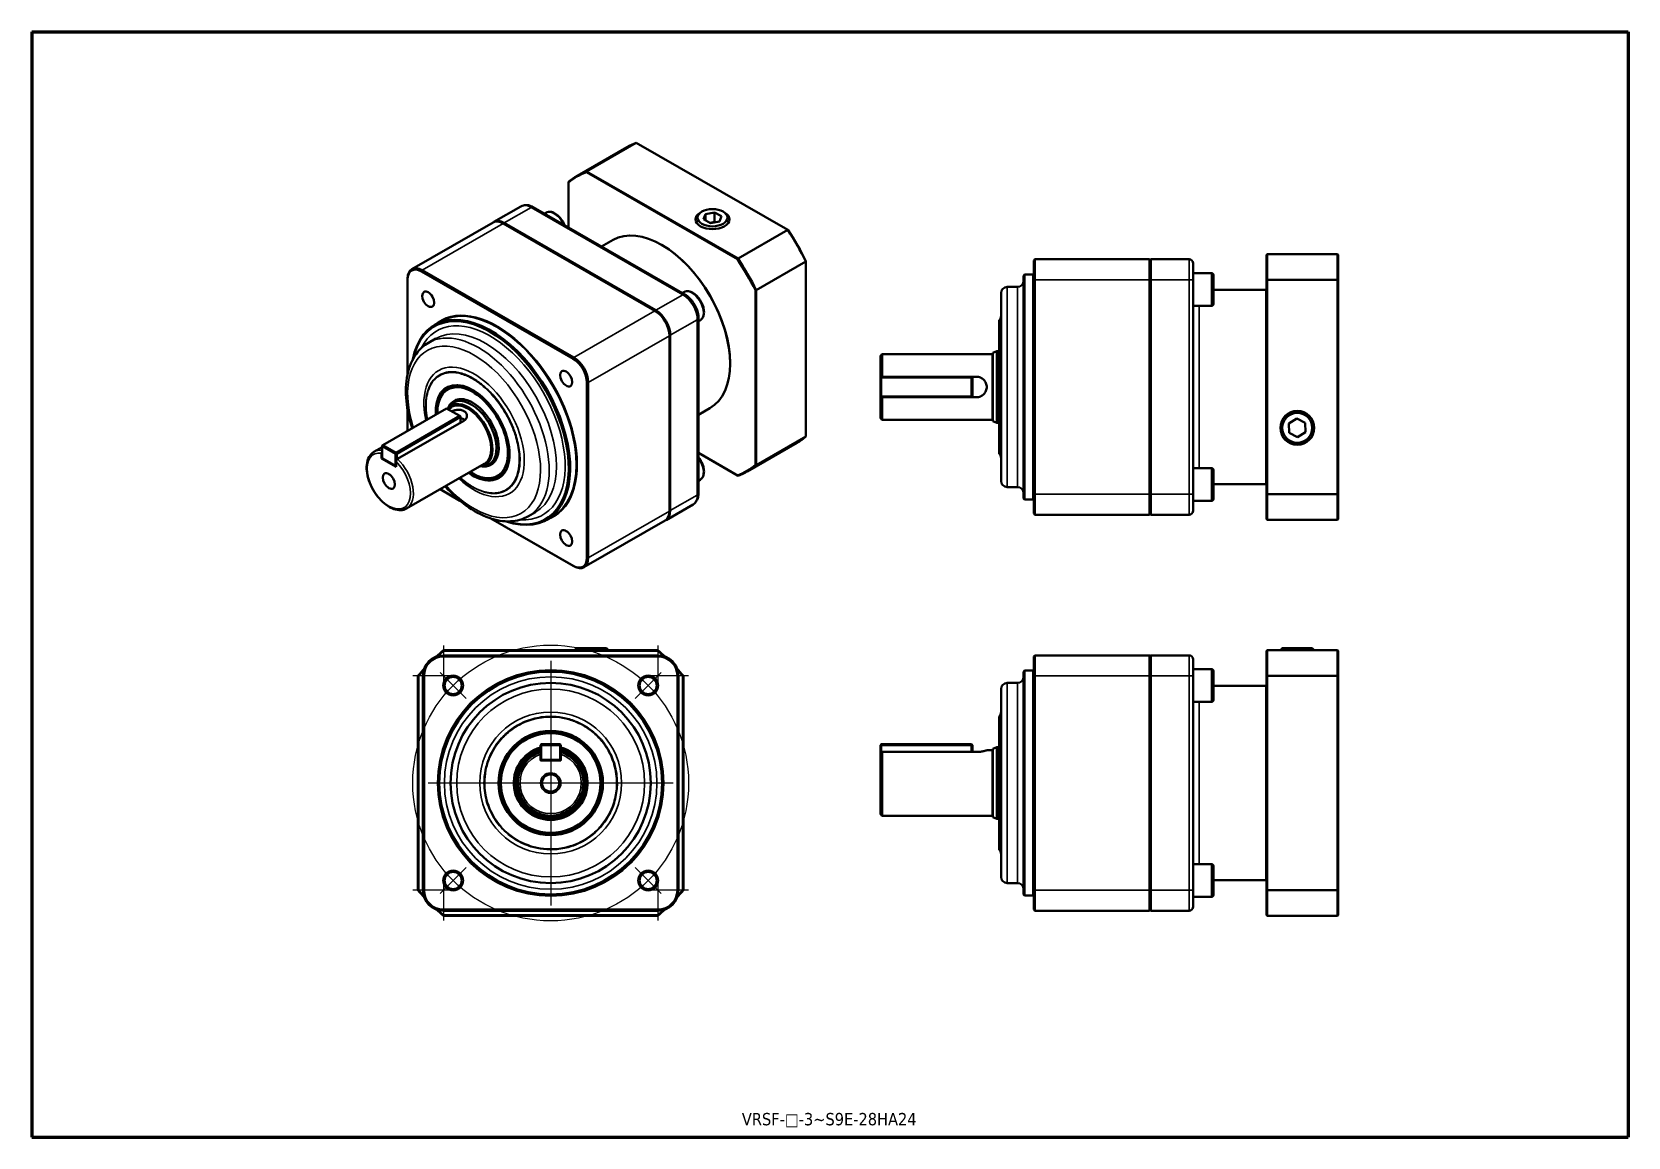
# Model space of a CAD drawing. Header units: millimetres. Extents: x 20 to 801, y 20 to 561.
import ezdxf

# ---------------------------------------------------------------- set-up
doc = ezdxf.new("R2010")
doc.units = ezdxf.units.MM
doc.header["$LTSCALE"] = 1.953125
for name, color, linetype, lineweight in [('Border (ISO)', 7, 'Continuous', 70), ('Center Mark (ISO)', 7, 'Continuous', 25), ('Centerline (ISO)', 7, 'Continuous', 25), ('Title (ISO)', 7, 'Continuous', 50), ('Visible (ISO)', 7, 'Continuous', 50), ('Visible Narrow (ISO)', 7, 'Continuous', 35)]:
    doc.layers.add(name, color=color, linetype=linetype, lineweight=lineweight)
doc.styles.add('文字スタイル12', font='tahoma.ttf')

# ---------------------------------------------------------------- blocks, each defined once
blk = doc.blocks.new('図面枠 VR用')
at = {"layer": 'Border (ISO)'}
for p, q in [((10, 287), (10, 10)), ((10, 287), (410, 287)), ((410, 287), (410, 10)), ((10, 10), (410, 10))]:
    blk.add_line(p, q, dxfattribs=at)
blk = doc.blocks.new('表題欄 VR用')
at = {"layer": 'Title (ISO)'}
for p, q in [((240, 109), (240, 100)), ((240, 100), (-160, 100)), ((181.68, 100), (240, 100))]:
    blk.add_line(p, q, dxfattribs=at)
at = {"layer": 'Title (ISO)', "style": '文字スタイル12'}
blk.add_attdef('部品番号_001', (17.91, 102.95), '', height=3.1, dxfattribs=at)

msp = doc.modelspace()

# ---------------------------------------------------------------- linework, layer by layer
at = {"layer": 'Center Mark (ISO)'}
for p, q in [((220.94, 260.24), (220.94, 240.48)), ((325.94, 260.24), (325.94, 240.48)), ((273.44, 252.74), (273.44, 132.98)), ((225.82, 245.36), (206.05, 245.36)), ((232.12, 234.18), (219.29, 247)), ((327.58, 247), (314.75, 234.18)), ((340.82, 245.36), (321.05, 245.36)), ((333.32, 192.86), (213.55, 192.86)), ((232.12, 151.54), (219.29, 138.72)), ((314.75, 151.54), (327.58, 138.72)), ((220.94, 145.24), (220.94, 125.48)), ((325.94, 145.24), (325.94, 125.48)), ((225.82, 140.36), (206.05, 140.36)), ((340.82, 140.36), (321.05, 140.36))]:
    msp.add_line(p, q, dxfattribs=at)
at = {"layer": 'Centerline (ISO)'}
msp.add_circle((273.44, 192.86), 67.5, dxfattribs=at)
at = {"layer": 'Visible (ISO)'}
for p, q in [((310.75, 504.15), (286.43, 490.15)), ((315.36, 506.28), (291.04, 492.27)), ((315.36, 506.28), (389.48, 463.59)), ((365.16, 449.58), (291.04, 492.27)), ((282.14, 464.83), (282.14, 486.77)), ((290.9, 491.86), (364.87, 449.26)), ((258.9, 475.16), (245.68, 467.54)), ((339.14, 432.01), (264.89, 474.76)), ((271.05, 472.06), (270.32, 471.64)), ((347.28, 472.47), (346.57, 472.03)), ((348.22, 468.81), (349.26, 471.4)), ((351.59, 467), (348.22, 468.81)), ((349.26, 471.4), (353.68, 472.18)), ((349.26, 468.25), (349.26, 471.4)), ((353.68, 472.18), (357.05, 470.36)), ((353.68, 467.68), (353.68, 472.18)), ((357.05, 470.36), (356.01, 467.77)), ((357.99, 472.47), (358.7, 472.03)), ((245.25, 467.3), (205.52, 444.41)), ((250.25, 466.81), (324.49, 424.05)), ((324.92, 424.3), (250.67, 467.05)), ((344.34, 468.66), (344.34, 468.66)), ((356.01, 467.77), (351.59, 467)), ((360.93, 468.66), (360.93, 468.66)), ((389.48, 463.59), (365.16, 449.58)), ((303.97, 458.71), (298.37, 455.48)), ((328.01, 456.18), (327.8, 456.3)), ((398.38, 448.18), (374.06, 434.17)), ((398.38, 448.18), (398.38, 362.48)), ((509.88, 448.72), (510.38, 449.22)), ((509.88, 439.22), (509.88, 448.72)), ((510.38, 449.22), (510.38, 439.22)), ((566.58, 449.22), (510.38, 449.22)), ((566.58, 439.22), (566.58, 449.22)), ((566.88, 448.92), (566.58, 449.22)), ((566.88, 448.92), (567.18, 449.22)), ((566.88, 448.92), (566.88, 439.22)), ((566.88, 439.22), (566.88, 448.92)), ((585.88, 449.22), (567.18, 449.22)), ((567.18, 449.22), (567.18, 439.22)), ((587.88, 447.22), (587.88, 439.22)), ((623.88, 439.03), (623.88, 451.42)), ((624.18, 451.72), (624.18, 439.13)), ((658.58, 451.72), (624.18, 451.72)), ((658.58, 439.13), (658.58, 451.72)), ((658.88, 451.42), (658.88, 439.03)), ((203.43, 439.41), (203.43, 439.82)), ((203.43, 393.19), (203.43, 439.41)), ((210.15, 443.31), (284.4, 400.55)), ((284.75, 401.17), (210.51, 443.92)), ((504.88, 441.22), (505.38, 441.72)), ((504.88, 332.22), (504.88, 441.22)), ((505.38, 441.72), (505.38, 331.72)), ((509.48, 441.72), (505.38, 441.72)), ((509.88, 439.22), (509.88, 334.22)), ((510.38, 334.22), (510.38, 439.22)), ((566.58, 439.22), (566.58, 334.22)), ((566.88, 334.22), (566.88, 439.22)), ((566.88, 439.22), (566.88, 334.22)), ((567.18, 334.22), (567.18, 439.22)), ((596.88, 442.45), (587.88, 442.45)), ((587.88, 334.22), (587.88, 439.22)), ((597.88, 441.45), (597.88, 427.45)), ((623.88, 439.03), (623.88, 334.41)), ((624.18, 334.3), (624.18, 439.13)), ((658.58, 439.13), (624.18, 439.13)), ((658.58, 439.13), (658.58, 334.3)), ((658.88, 334.41), (658.88, 439.03)), ((338.55, 433.19), (337.82, 432.77)), ((373.64, 434.08), (373.64, 348.55)), ((374.06, 348.47), (374.06, 434.17)), ((493.88, 340.72), (493.88, 432.72)), ((501.88, 435.72), (496.88, 435.72)), ((623.58, 434.22), (597.88, 434.22)), ((623.58, 339.22), (623.58, 434.22)), ((623.88, 433.92), (623.58, 434.22)), ((324.73, 423.91), (324.52, 424.04)), ((596.88, 426.45), (587.88, 426.45)), ((219.55, 418.74), (216.65, 417.07)), ((345.8, 334.63), (345.8, 420.48)), ((346.54, 419.32), (345.8, 418.9)), ((217.17, 410.45), (213.63, 408.41)), ((331.56, 412.05), (331.56, 411.8)), ((331.56, 411.8), (331.56, 325.96)), ((331.99, 326.21), (331.99, 412.05)), ((361.26, 398.44), (361.26, 398.2)), ((434.88, 391.72), (434.88, 401.72)), ((489.48, 402.72), (435.88, 402.72)), ((489.88, 403.49), (491.88, 404.22)), ((489.88, 369.95), (489.88, 403.49)), ((491.88, 404.22), (491.88, 369.22)), ((492.88, 404.22), (491.88, 404.22)), ((434.88, 391.32), (434.88, 391.72)), ((434.88, 391.32), (435.28, 391.72)), ((435.28, 391.32), (434.88, 391.32)), ((434.88, 391.32), (434.88, 382.12)), ((435.28, 391.72), (435.28, 391.32)), ((479.48, 391.72), (435.28, 391.72)), ((435.28, 391.32), (479.48, 391.32)), ((435.28, 382.12), (435.28, 391.32)), ((479.48, 391.72), (481.88, 391.72)), ((479.48, 391.32), (479.48, 391.72)), ((479.48, 391.72), (479.88, 391.32)), ((479.88, 391.32), (479.48, 391.32)), ((479.48, 391.32), (479.48, 382.12)), ((479.88, 382.12), (479.88, 391.32)), ((291.12, 388.92), (291.12, 303.08)), ((291.82, 303.08), (291.82, 388.92)), ((191.27, 358.27), (222.53, 376.27)), ((203.43, 365.28), (203.43, 375.22)), ((219.13, 380.75), (219.45, 381.55)), ((222.53, 376.27), (229.03, 372.53)), ((222.97, 376.02), (223.85, 377.27)), ((224.87, 376.8), (223.24, 375.86)), ((227.23, 379.89), (225.81, 379.08)), ((351.38, 376.38), (345.8, 373.17)), ((434.88, 381.72), (434.88, 382.12)), ((435.28, 381.72), (434.88, 382.12)), ((434.88, 382.12), (435.28, 382.12)), ((434.88, 371.72), (434.88, 381.72)), ((435.28, 382.12), (435.28, 381.72)), ((479.48, 382.12), (435.28, 382.12)), ((435.28, 381.72), (479.48, 381.72)), ((479.88, 382.12), (479.48, 381.72)), ((479.48, 382.12), (479.88, 382.12)), ((479.48, 381.72), (479.48, 382.12)), ((481.88, 381.72), (479.48, 381.72)), ((229.03, 372.53), (197.78, 354.53)), ((198.06, 354.04), (229.31, 372.04)), ((231.01, 370.23), (198.48, 351.5)), ((229.03, 372.53), (229.31, 372.36)), ((229.31, 372.04), (229.03, 372.53)), ((229.31, 372.36), (229.31, 372.04)), ((229.31, 372.04), (229.31, 369.26)), ((489.48, 370.72), (435.88, 370.72)), ((489.88, 369.95), (491.88, 369.22)), ((492.88, 369.22), (491.88, 369.22)), ((634.8, 368.89), (638.72, 371.33)), ((634.96, 364.27), (634.8, 368.89)), ((638.72, 371.33), (642.79, 369.16)), ((642.79, 369.16), (642.95, 364.55)), ((394.09, 359.43), (369.77, 345.43)), ((398.38, 362.48), (374.06, 348.47)), ((639.03, 362.1), (634.96, 364.27)), ((642.95, 364.55), (639.03, 362.1)), ((190.99, 357.29), (186.96, 354.98)), ((190.71, 351.73), (190.71, 354.3)), ((190.99, 351.9), (190.71, 351.73)), ((197.78, 347.66), (190.71, 351.73)), ((191.27, 358.27), (190.99, 357.78)), ((190.99, 358.11), (191.27, 358.27)), ((190.99, 357.78), (190.99, 358.11)), ((190.99, 357.78), (197.5, 354.04)), ((190.99, 351.9), (190.99, 357.78)), ((190.99, 351.9), (191.27, 351.73)), ((197.5, 348.15), (190.99, 351.9)), ((197.78, 354.53), (191.27, 358.27)), ((191.27, 351.73), (197.78, 347.99)), ((197.5, 354.04), (197.78, 354.53)), ((198.06, 354.04), (197.5, 354.04)), ((197.5, 354.04), (197.5, 348.15)), ((197.78, 354.53), (198.06, 354.04)), ((198.06, 351.08), (198.06, 354.04)), ((364.87, 343.47), (345.8, 354.46)), ((345.8, 354.45), (365.16, 343.3)), ((197.78, 347.99), (197.5, 348.15)), ((197.5, 348.15), (197.78, 348.15)), ((197.78, 350.23), (197.78, 347.66)), ((240.83, 349.07), (202.93, 327.25)), ((239.05, 347.81), (240.72, 347.96)), ((244.69, 349.56), (243.28, 348.75)), ((596.88, 346.99), (587.88, 346.99)), ((597.88, 345.99), (597.88, 331.99)), ((219.29, 336.67), (229.03, 331.06)), ((229.02, 331.07), (219.3, 336.67)), ((241.37, 342.13), (242.22, 342.01)), ((346.54, 341.28), (345.8, 340.85)), ((501.88, 337.72), (496.88, 337.72)), ((623.58, 339.22), (597.88, 339.22)), ((623.88, 339.52), (623.58, 339.22)), ((343.13, 329.23), (329.91, 321.61)), ((504.88, 332.22), (505.38, 331.72)), ((509.48, 331.72), (505.38, 331.72)), ((509.88, 324.72), (509.88, 334.22)), ((510.38, 334.22), (510.38, 324.22)), ((566.58, 324.22), (566.58, 334.22)), ((566.88, 334.22), (566.88, 324.52)), ((566.88, 324.52), (566.88, 334.22)), ((567.18, 334.22), (567.18, 324.22)), ((587.88, 334.22), (587.88, 326.22)), ((596.88, 330.99), (587.88, 330.99)), ((623.88, 322.02), (623.88, 334.41)), ((624.18, 334.3), (624.18, 321.72)), ((658.58, 334.3), (624.18, 334.3)), ((658.58, 321.72), (658.58, 334.3)), ((658.88, 334.41), (658.88, 322.02)), ((284.4, 299.18), (244.2, 322.33)), ((244.2, 322.33), (284.75, 298.97)), ((266.07, 325.52), (262.54, 323.49)), ((274.44, 323.42), (271.54, 321.75)), ((329.48, 321.37), (289.74, 298.48)), ((509.88, 324.72), (510.38, 324.22)), ((566.58, 324.22), (510.38, 324.22)), ((566.88, 324.52), (566.58, 324.22)), ((566.88, 324.52), (567.18, 324.22)), ((585.88, 324.22), (567.18, 324.22)), ((658.58, 321.72), (624.18, 321.72)), ((325.85, 257.86), (221.02, 257.86)), ((286.11, 258.86), (285.14, 257.86)), ((301.74, 257.86), (285.14, 257.86)), ((285.14, 257.86), (285.14, 257.86)), ((286.11, 258.86), (300.77, 258.86)), ((300.77, 258.86), (301.74, 257.86)), ((301.74, 257.86), (301.74, 257.86)), ((624.18, 257.86), (624.18, 245.27)), ((658.58, 257.86), (624.18, 257.86)), ((631.55, 258.86), (630.58, 257.86)), ((647.18, 257.86), (630.58, 257.86)), ((630.58, 257.86), (630.58, 257.86)), ((631.55, 258.86), (646.21, 258.86)), ((646.21, 258.86), (647.18, 257.86)), ((647.18, 257.86), (647.18, 257.86)), ((658.58, 245.27), (658.58, 257.86)), ((325.94, 255.36), (220.94, 255.36)), ((220.94, 254.86), (325.94, 254.86)), ((221.13, 257.56), (325.75, 257.56)), ((509.88, 254.86), (510.38, 255.36)), ((509.88, 245.36), (509.88, 254.86)), ((510.38, 255.36), (510.38, 245.36)), ((566.58, 255.36), (510.38, 255.36)), ((566.58, 255.36), (566.88, 255.06)), ((566.58, 245.36), (566.58, 255.36)), ((566.88, 255.06), (567.18, 255.36)), ((566.88, 255.06), (566.88, 245.36)), ((566.88, 245.36), (566.88, 255.06)), ((585.88, 255.36), (567.18, 255.36)), ((567.18, 255.36), (567.18, 245.36)), ((587.88, 253.36), (587.88, 245.36)), ((623.88, 245.17), (623.88, 257.56)), ((658.88, 257.56), (658.88, 245.17)), ((208.44, 245.27), (208.44, 140.45)), ((208.74, 140.55), (208.74, 245.17)), ((210.94, 245.36), (210.94, 140.36)), ((211.44, 140.36), (211.44, 245.36)), ((335.44, 245.36), (335.44, 140.36)), ((335.94, 140.36), (335.94, 245.36)), ((338.14, 245.17), (338.14, 140.55)), ((338.44, 140.45), (338.44, 245.27)), ((504.88, 247.36), (505.38, 247.86)), ((504.88, 138.36), (504.88, 247.36)), ((505.38, 247.86), (505.38, 137.86)), ((509.48, 247.86), (505.38, 247.86)), ((509.88, 245.36), (509.88, 140.36)), ((510.38, 140.36), (510.38, 245.36)), ((566.58, 245.36), (566.58, 140.36)), ((566.88, 140.36), (566.88, 245.36)), ((566.88, 245.36), (566.88, 140.36)), ((567.18, 140.36), (567.18, 245.36)), ((596.88, 248.59), (587.88, 248.59)), ((587.88, 140.36), (587.88, 245.36)), ((597.88, 247.59), (597.88, 233.59)), ((623.88, 245.17), (623.88, 140.55)), ((624.18, 140.45), (624.18, 245.27)), ((658.58, 245.27), (624.18, 245.27)), ((658.58, 245.27), (658.58, 140.45)), ((658.88, 140.55), (658.88, 245.17)), ((493.88, 146.86), (493.88, 238.86)), ((501.88, 241.86), (496.88, 241.86)), ((623.58, 240.36), (597.88, 240.36)), ((623.58, 145.36), (623.58, 240.36)), ((623.88, 240.06), (623.58, 240.36)), ((596.88, 232.59), (587.88, 232.59)), ((268.44, 211.46), (268.84, 211.86)), ((268.84, 211.46), (268.44, 211.46)), ((268.44, 211.46), (268.44, 207.85)), ((268.84, 211.86), (268.84, 211.46)), ((278.04, 211.86), (268.84, 211.86)), ((268.84, 211.46), (278.04, 211.46)), ((268.84, 204.26), (268.84, 211.46)), ((278.04, 211.86), (278.44, 211.46)), ((278.04, 211.46), (278.04, 211.86)), ((278.44, 211.46), (278.04, 211.46)), ((278.04, 211.46), (278.04, 204.26)), ((278.44, 207.85), (278.44, 211.46)), ((434.88, 211.46), (435.28, 211.86)), ((435.28, 211.46), (434.88, 211.46)), ((434.88, 211.46), (434.88, 207)), ((435.28, 211.86), (435.28, 211.46)), ((479.48, 211.86), (435.28, 211.86)), ((435.28, 211.46), (479.48, 211.46)), ((435.28, 207.85), (435.28, 211.46)), ((479.48, 211.86), (479.88, 211.46)), ((479.48, 211.46), (479.48, 211.86)), ((479.88, 211.46), (479.48, 211.46)), ((479.48, 211.46), (479.48, 208.06)), ((479.88, 208.06), (479.88, 211.46)), ((268.44, 203.86), (268.44, 207)), ((268.44, 204.26), (268.84, 204.26)), ((268.84, 203.86), (268.44, 204.26)), ((278.44, 203.86), (268.44, 203.86)), ((268.84, 204.26), (268.84, 203.86)), ((278.04, 204.26), (268.84, 204.26)), ((278.04, 203.86), (278.04, 204.26)), ((278.44, 204.26), (278.04, 203.86)), ((278.04, 204.26), (278.44, 204.26)), ((278.44, 207), (278.44, 203.86)), ((434.88, 177.86), (434.88, 207)), ((481.88, 208.06), (435.88, 208.06)), ((489.48, 208.86), (486.88, 208.86)), ((489.88, 209.63), (491.88, 210.36)), ((489.88, 176.09), (489.88, 209.63)), ((491.88, 210.36), (491.88, 175.36)), ((492.88, 210.36), (491.88, 210.36)), ((489.48, 176.86), (435.88, 176.86)), ((489.88, 176.09), (491.88, 175.36)), ((492.88, 175.36), (491.88, 175.36)), ((596.88, 153.13), (587.88, 153.13)), ((597.88, 152.13), (597.88, 138.13)), ((501.88, 143.86), (496.88, 143.86)), ((623.58, 145.36), (597.88, 145.36)), ((623.88, 145.66), (623.58, 145.36)), ((504.88, 138.36), (505.38, 137.86)), ((509.48, 137.86), (505.38, 137.86)), ((509.88, 130.86), (509.88, 140.36)), ((510.38, 140.36), (510.38, 130.36)), ((566.58, 130.36), (566.58, 140.36)), ((566.88, 140.36), (566.88, 130.66)), ((566.88, 130.66), (566.88, 140.36)), ((567.18, 140.36), (567.18, 130.36)), ((587.88, 140.36), (587.88, 132.36)), ((596.88, 137.13), (587.88, 137.13)), ((623.88, 128.16), (623.88, 140.55)), ((624.18, 140.45), (624.18, 127.86)), ((658.58, 140.45), (624.18, 140.45)), ((658.58, 127.86), (658.58, 140.45)), ((658.88, 140.55), (658.88, 128.16)), ((325.94, 130.86), (220.94, 130.86)), ((220.94, 130.36), (325.94, 130.36)), ((221.02, 127.86), (325.85, 127.86)), ((325.75, 128.16), (221.13, 128.16)), ((509.88, 130.86), (510.38, 130.36)), ((566.58, 130.36), (510.38, 130.36)), ((566.88, 130.66), (566.58, 130.36)), ((566.88, 130.66), (567.18, 130.36)), ((585.88, 130.36), (567.18, 130.36)), ((658.58, 127.86), (624.18, 127.86))]:
    msp.add_line(p, q, dxfattribs=at)
for centre, radius in [((638.88, 366.72), 8.3), ((638.88, 366.72), 7.33), ((273.44, 192.86), 55), ((273.44, 192.86), 54.5), ((225.71, 240.59), 4.19), ((321.17, 240.59), 4.19), ((273.44, 192.86), 49), ((273.44, 192.86), 25.58), ((273.44, 192.86), 25), ((273.44, 192.86), 25), ((273.44, 192.86), 24.42), ((273.44, 192.86), 4.19), ((225.71, 145.13), 4.19), ((321.17, 145.13), 4.19)]:
    msp.add_circle(centre, radius, dxfattribs=at)
for centre, radius, start, end in [((585.88, 447.22), 2, 0, 90), ((501.88, 438.72), 3, 270, 0), ((509.48, 442.12), 0.4, 270, 0), ((596.88, 441.45), 1, 0, 90), ((496.88, 432.72), 3, 90, 180), ((596.88, 427.45), 1, 270, 0), ((493.38, 419.01), 0.5, 135.58469, 180), ((490.88, 421.46), 3, 315.58469, 0), ((435.88, 401.72), 1, 90, 180), ((489.48, 403.12), 0.4, 270, 0), ((435.88, 371.72), 1, 180, 270), ((489.48, 370.32), 0.4, 0, 90), ((493.38, 354.43), 0.5, 180, 224.41531), ((490.88, 351.98), 3, 0, 44.41531), ((596.88, 345.99), 1, 0, 90), ((496.88, 340.72), 3, 180, 270), ((501.88, 334.72), 3, 0, 90), ((509.48, 331.32), 0.4, 0, 90), ((596.88, 331.99), 1, 270, 0), ((585.88, 326.22), 2, 270, 0), ((273.44, 192.86), 83.5, 128.88175, 132.2415), ((273.44, 192.86), 83.5, 47.7585, 51.11825), ((220.94, 245.36), 10, 90, 180), ((220.94, 245.36), 9.5, 90, 180), ((273.44, 192.86), 83.2, 128.95461, 131.75332), ((273.44, 192.86), 83.2, 48.24668, 51.04539), ((325.94, 245.36), 10, 0, 90), ((325.94, 245.36), 9.5, 0, 90), ((585.88, 253.36), 2, 0, 90), ((273.44, 192.86), 83.5, 137.7585, 141.11825), ((273.44, 192.86), 83.2, 138.24668, 141.04539), ((273.44, 192.86), 83.5, 38.88175, 42.2415), ((273.44, 192.86), 83.2, 38.95461, 41.75332), ((501.88, 244.86), 3, 270, 0), ((509.48, 248.26), 0.4, 270, 0), ((596.88, 247.59), 1, 0, 90), ((496.88, 238.86), 3, 90, 180), ((490.88, 227.6), 3, 315.58469, 0), ((596.88, 233.59), 1, 270, 0), ((493.38, 225.15), 0.5, 135.58469, 180), ((273.44, 192.86), 18.08, 106.05674, 73.94326), ((273.44, 192.86), 17.5, 106.60155, 73.39845), ((273.44, 192.86), 16.77, 107.34441, 72.65559), ((273.44, 192.86), 16, 108.20996, 71.79004), ((489.48, 209.26), 0.4, 270, 0), ((435.88, 177.86), 1, 180, 270), ((489.48, 176.46), 0.4, 0, 90), ((493.38, 160.57), 0.5, 180, 224.41531), ((490.88, 158.12), 3, 0, 44.41531), ((596.88, 152.13), 1, 0, 90), ((496.88, 146.86), 3, 180, 270), ((501.88, 140.86), 3, 0, 90), ((273.44, 192.86), 83.5, 218.88175, 222.2415), ((273.44, 192.86), 83.2, 218.95461, 221.75332), ((220.94, 140.36), 10, 180, 270), ((220.94, 140.36), 9.5, 180, 270), ((325.94, 140.36), 9.5, 270, 0), ((325.94, 140.36), 10, 270, 0), ((273.44, 192.86), 83.5, 317.7585, 321.11825), ((273.44, 192.86), 83.2, 318.24668, 321.04539), ((509.48, 137.46), 0.4, 0, 90), ((596.88, 138.13), 1, 270, 0), ((273.44, 192.86), 83.5, 227.7585, 231.11825), ((273.44, 192.86), 83.2, 228.24668, 231.04539), ((273.44, 192.86), 83.2, 308.95461, 311.75332), ((273.44, 192.86), 83.5, 308.88175, 312.2415), ((585.88, 132.36), 2, 270, 0)]:
    msp.add_arc(centre, radius, start, end, dxfattribs=at)
for centre, major_axis, ratio, start_param, end_param in [((352.42, 431.79), (-41.67, 72.36), 0.578093, 6.178335, 6.283185), ((328.1, 417.79), (-41.67, 72.36), 0.578093, 6.178335, 6.391903), ((327.89, 417.66), (-41.52, 72.1), 0.578093, 6.179607, 6.390631), ((352.63, 468.77), (-8.3, 0), 0.575862, 5.531721, 10.176242), ((250.25, 458.63), (-4.99, 8.67), 0.578093, 5.499721, 6.283185), ((250.67, 458.88), (-4.99, 8.67), 0.578093, 5.499721, 6.325543), ((327.67, 417.54), (-23.7, 41.16), 0.578093, 3.141593, 6.283185), ((352.42, 431.79), (41.67, -72.36), 0.578093, 1.465946, 1.679514), ((352.63, 431.92), (-41.52, 72.1), 0.578093, 4.608811, 4.819835), ((327.89, 417.66), (-23.55, 40.9), 0.578093, 3.928925, 5.495853), ((210.51, 435.75), (-4.99, 8.67), 0.578093, 5.499721, 7.070517), ((210.15, 435.54), (-4.74, 8.23), 0.578093, 5.499721, 7.070517), ((327.89, 417.66), (41.52, -72.1), 0.578093, 1.467218, 1.678242), ((328.1, 417.79), (-41.67, 72.36), 0.578093, 4.607539, 4.821106), ((244.09, 369.41), (27.45, -47.66), 0.578093, 5.694972, 10.012991), ((243.74, 369.21), (-27.2, 47.23), 0.578093, 2.572934, 6.851844), ((324.49, 415.88), (4.99, -8.67), 0.578093, 0.787332, 2.358128), ((324.7, 416), (-4.84, 8.41), 0.578093, 3.928925, 5.495853), ((324.7, 416), (4.84, -8.41), 0.578093, 0.787332, 2.354261), ((324.92, 416.12), (-4.99, 8.67), 0.578093, 3.928925, 5.499721), ((284.4, 392.79), (4.74, -8.23), 0.578093, 0.787332, 2.358128), ((284.75, 392.99), (-4.99, 8.67), 0.578093, 3.928925, 5.499721), ((235.25, 364.32), (12.76, -22.16), 0.578093, 5.38823, 10.283758), ((235.25, 364.32), (-12.19, 21.16), 0.578093, 2.28515, 7.100621), ((235.96, 364.73), (-12.48, 21.66), 0.578093, 5.887403, 6.704584), ((235.96, 364.73), (-12.48, 21.66), 0.578093, 5.887403, 6.704584), ((233.13, 363.1), (-8.37, 14.53), 0.578093, 2.836994, 6.529333), ((235.25, 364.32), (9.02, -15.67), 0.578093, 5.868577, 9.839386), ((234.55, 363.91), (8.73, -15.17), 0.578093, 6.022376, 9.685588), ((235.96, 364.73), (-8.73, 15.17), 0.578093, 5.898296, 6.283185), ((227.48, 368.84), (-5, 0), 0.575862, 3.783196, 4.335859), ((352.42, 431.79), (41.67, -72.36), 0.578093, 0, 0.108717), ((235.96, 364.73), (8.73, -15.17), 0.578093, 0, 0.384889), ((235.96, 364.73), (12.48, -21.66), 0.578093, 5.861787, 6.678968), ((235.96, 364.73), (12.48, -21.66), 0.578093, 5.861787, 6.678968), ((327.89, 417.66), (41.52, -72.1), 0.578093, 6.179607, 6.390631), ((328.1, 417.79), (41.67, -72.36), 0.578093, 6.178335, 6.391903), ((324.49, 330.03), (4.99, -8.67), 0.578093, 0, 0.787332), ((324.92, 330.28), (4.99, -8.67), 0.578093, 6.240828, 7.070517), ((284.4, 306.95), (4.74, -8.23), 0.578093, 5.499721, 7.070517), ((284.75, 307.15), (4.99, -8.67), 0.578093, 5.499721, 7.070517)]:
    msp.add_ellipse(centre, major_axis=major_axis, ratio=ratio, start_param=start_param, end_param=end_param, dxfattribs=at)
for centre, major_axis, ratio in [((352.63, 469.59), (7.33, 0), 0.575862), ((213.53, 429.7), (-2.09, 3.63), 0.578093), ((281.03, 390.83), (-2.09, 3.63), 0.578093), ((194.24, 340.7), (-2.09, 3.63), 0.578093), ((281.03, 312.79), (-2.09, 3.63), 0.578093)]:
    msp.add_ellipse(centre, major_axis=major_axis, ratio=ratio, dxfattribs=at)
for points in [[(290.9, 491.86), (290.94, 492), (290.99, 492.13), (291.04, 492.27)], [(282.14, 486.77), (282.14, 486.88), (282.14, 487), (282.14, 487.11)], [(389.62, 463.51), (389.58, 463.54), (389.53, 463.57), (389.48, 463.59)], [(364.87, 449.26), (364.97, 449.37), (365.06, 449.48), (365.16, 449.58)], [(398.38, 448.34), (398.38, 448.28), (398.38, 448.23), (398.38, 448.18)], [(623.88, 451.42), (623.98, 451.52), (624.08, 451.62), (624.18, 451.72)], [(658.58, 451.72), (658.68, 451.62), (658.78, 451.52), (658.88, 451.42)], [(623.88, 439.03), (623.98, 439.06), (624.08, 439.1), (624.18, 439.13)], [(658.88, 439.03), (658.78, 439.06), (658.68, 439.1), (658.58, 439.13)], [(373.64, 434.08), (373.78, 434.11), (373.92, 434.14), (374.06, 434.17)], [(373.64, 348.55), (373.78, 348.53), (373.92, 348.5), (374.06, 348.47)], [(364.87, 343.47), (364.97, 343.41), (365.06, 343.36), (365.16, 343.3)], [(623.88, 334.41), (623.98, 334.38), (624.08, 334.34), (624.18, 334.3)], [(658.88, 334.41), (658.78, 334.38), (658.68, 334.34), (658.58, 334.3)], [(623.88, 322.02), (623.98, 321.92), (624.08, 321.82), (624.18, 321.72)], [(658.88, 322.02), (658.78, 321.92), (658.68, 321.82), (658.58, 321.72)], [(221.13, 257.56), (221.09, 257.66), (221.06, 257.76), (221.02, 257.86)], [(325.75, 257.56), (325.78, 257.66), (325.82, 257.76), (325.85, 257.86)], [(623.88, 257.56), (623.98, 257.66), (624.08, 257.76), (624.18, 257.86)], [(658.88, 257.56), (658.78, 257.66), (658.68, 257.76), (658.58, 257.86)], [(208.74, 245.17), (208.64, 245.2), (208.54, 245.24), (208.44, 245.27)], [(338.14, 245.17), (338.24, 245.2), (338.34, 245.24), (338.44, 245.27)], [(623.88, 245.17), (623.98, 245.2), (624.08, 245.24), (624.18, 245.27)], [(658.88, 245.17), (658.78, 245.2), (658.68, 245.24), (658.58, 245.27)], [(208.74, 140.55), (208.64, 140.52), (208.54, 140.48), (208.44, 140.45)], [(338.14, 140.55), (338.24, 140.52), (338.34, 140.48), (338.44, 140.45)], [(623.88, 140.55), (623.98, 140.52), (624.08, 140.48), (624.18, 140.45)], [(658.88, 140.55), (658.78, 140.52), (658.68, 140.48), (658.58, 140.45)], [(221.13, 128.16), (221.09, 128.06), (221.06, 127.96), (221.02, 127.86)], [(325.75, 128.16), (325.78, 128.06), (325.82, 127.96), (325.85, 127.86)], [(623.88, 128.16), (623.98, 128.06), (624.08, 127.96), (624.18, 127.86)], [(658.88, 128.16), (658.78, 128.06), (658.68, 127.96), (658.58, 127.86)]]:
    msp.add_open_spline(points, degree=3, dxfattribs=at)
for points, knots in [([(264.89, 474.76), (264.52, 474.98), (264.13, 475.17), (263.35, 475.47), (262.95, 475.6), (262.14, 475.76), (261.72, 475.8), (260.89, 475.79), (260.47, 475.74), (259.66, 475.53), (259.27, 475.37), (258.9, 475.16)], [1.5707963, 1.5707963, 1.5707963, 1.5707963, 1.7274892, 1.7274892, 1.8841821, 1.8841821, 2.040875, 2.040875, 2.1975679, 2.1975679, 2.3542608, 2.3542608, 2.3542608, 2.3542608]), ([(280.25, 465.92), (280.03, 466.47), (279.78, 467), (279.07, 468.27), (278.58, 468.97), (277.49, 470.23), (276.9, 470.78), (275.65, 471.7), (274.99, 472.05), (273.67, 472.48), (273.01, 472.57), (271.91, 472.44), (271.46, 472.29), (271.05, 472.06)], [3.739073, 3.739073, 3.739073, 3.739073, 3.974861, 3.974861, 4.311747, 4.311747, 4.650137, 4.650137, 4.991528, 4.991528, 5.321673, 5.321673, 5.564159, 5.564159, 5.564159, 5.564159]), ([(346.54, 419.32), (346.97, 419.57), (347.34, 419.92), (347.96, 420.79), (348.18, 421.31), (348.48, 422.53), (348.53, 423.24), (348.42, 424.74), (348.26, 425.54), (347.75, 427.12), (347.41, 427.91), (346.57, 429.39), (346.08, 430.1), (344.99, 431.36), (344.4, 431.91), (343.15, 432.83), (342.49, 433.18), (341.17, 433.61), (340.51, 433.7), (339.41, 433.57), (338.96, 433.42), (338.55, 433.19)], [3.993363, 3.993363, 3.993363, 3.993363, 4.253518, 4.253518, 4.538063, 4.538063, 4.865493, 4.865493, 5.206904, 5.206904, 5.545657, 5.545657, 5.882543, 5.882543, 6.220933, 6.220933, 6.562324, 6.562324, 6.89247, 6.89247, 7.134956, 7.134956, 7.134956, 7.134956]), ([(345.8, 420.48), (345.8, 421.34), (345.68, 422.23), (345.25, 424.02), (344.93, 424.92), (344.13, 426.65), (343.65, 427.49), (342.55, 429.04), (341.93, 429.76), (340.6, 431.03), (339.89, 431.58), (339.14, 432.01)], [0, 0, 0, 0, 0.314159, 0.314159, 0.628319, 0.628319, 0.942478, 0.942478, 1.256637, 1.256637, 1.570796, 1.570796, 1.570796, 1.570796]), ([(492.88, 419.01), (492.88, 419.01), (492.88, 418.81), (492.88, 417.99), (492.88, 417.38), (492.88, 416.12), (492.88, 415.58), (492.88, 413.54), (492.88, 411.75), (492.88, 408.24), (492.88, 406.62), (492.88, 403.14), (492.88, 401.29), (492.88, 398.07), (492.88, 396.72), (492.88, 392.67), (492.88, 389.89), (492.88, 385.06), (492.88, 382.96), (492.88, 378.82), (492.88, 376.79), (492.88, 373.56), (492.88, 372.29), (492.88, 368.61), (492.88, 366.34), (492.88, 362.84), (492.88, 361.46), (492.88, 359.05), (492.88, 358.02), (492.88, 356.61), (492.88, 356.13), (492.88, 355.3), (492.88, 354.97), (492.88, 354.53), (492.88, 354.43), (492.88, 354.43)], [20.16852, 20.16852, 20.16852, 20.16852, 20.793334, 20.793334, 21.418143, 21.418143, 21.793037, 21.793037, 22.667767, 22.667767, 23.292581, 23.292581, 23.91739, 23.91739, 24.342266, 24.342266, 25.167014, 25.167014, 25.791828, 25.791828, 26.416638, 26.416638, 26.83464, 26.83464, 27.666261, 27.666261, 28.291076, 28.291076, 28.915885, 28.915885, 29.334833, 29.334833, 29.793806, 29.793806, 30.250164, 30.250164, 30.250164, 30.250164]), ([(205.61, 366.53), (204.18, 370.99), (203.23, 375.45), (202.35, 384.34), (202.51, 388.73), (204.14, 396.63), (205.59, 400.15), (209.31, 405.25), (211.32, 407.08), (213.63, 408.41)], [2.715121, 2.715121, 2.715121, 2.715121, 3.020895, 3.020895, 3.351234, 3.351234, 3.677611, 3.677611, 3.928925, 3.928925, 3.928925, 3.928925]), ([(434.88, 391.72), (434.88, 391.72), (434.91, 391.72), (435, 391.72), (435.09, 391.72), (435.21, 391.72), (435.24, 391.72), (435.28, 391.72)], [-0.15235418, -0.15235418, -0.15235418, -0.15235418, -0.11242259, -0.11242259, -0.07375837, -0.07375837, -0.06095444, -0.06095444, -0.06095444, -0.06095444]), ([(481.88, 391.72), (482.51, 391.72), (483.18, 391.59), (484.41, 391.08), (484.97, 390.7), (485.85, 389.81), (486.24, 389.25), (486.75, 388.02), (486.88, 387.35), (486.88, 386.72)], [-1.5177894, -1.5177894, -1.5177894, -1.5177894, -1.3280322, -1.3280322, -1.138275, -1.138275, -0.9485848, -0.9485848, -0.7588947, -0.7588947, -0.7588947, -0.7588947]), ([(486.88, 386.72), (486.88, 386.09), (486.75, 385.41), (486.24, 384.18), (485.85, 383.62), (484.97, 382.74), (484.41, 382.36), (483.18, 381.85), (482.51, 381.72), (481.88, 381.72)], [-0.7588947, -0.7588947, -0.7588947, -0.7588947, -0.5692046, -0.5692046, -0.3795144, -0.3795144, -0.1897572, -0.1897572, 0, 0, 0, 0]), ([(212.97, 370.77), (212.87, 371.29), (212.78, 371.81), (212.57, 373.14), (212.47, 373.95), (212.33, 375.55), (212.29, 376.34), (212.28, 377.11)], [19.3769571, 19.3769571, 19.3769571, 19.3769571, 19.5498678, 19.5498678, 19.8254303, 19.8254303, 20.1009928, 20.1009928, 20.1009928, 20.1009928]), ([(225.03, 374.83), (225.21, 374.9), (225.38, 374.97), (226.18, 375.24), (226.85, 375.4), (228.1, 375.56), (228.77, 375.58), (230, 375.4), (230.56, 375.22), (231.01, 374.96)], [-1.3847382, -1.3847382, -1.3847382, -1.3847382, -1.3280322, -1.3280322, -1.138275, -1.138275, -0.9485848, -0.9485848, -0.7588947, -0.7588947, -0.7588947, -0.7588947]), ([(435.28, 381.72), (435.24, 381.72), (435.21, 381.72), (435.09, 381.72), (435, 381.72), (434.91, 381.72), (434.88, 381.72), (434.88, 381.72)], [0.06095444, 0.06095444, 0.06095444, 0.06095444, 0.07375837, 0.07375837, 0.11242259, 0.11242259, 0.15235418, 0.15235418, 0.15235418, 0.15235418]), ([(231.01, 374.96), (231.46, 374.7), (231.84, 374.34), (232.35, 373.51), (232.48, 373.04), (232.48, 372.16), (232.35, 371.69), (231.84, 370.85), (231.46, 370.49), (231.01, 370.23)], [-0.7588947, -0.7588947, -0.7588947, -0.7588947, -0.5692046, -0.5692046, -0.3795144, -0.3795144, -0.1897572, -0.1897572, 0, 0, 0, 0]), ([(202.93, 327.25), (202.08, 326.75), (201.1, 326.48), (198.97, 326.36), (197.82, 326.55), (195.41, 327.39), (194.16, 328.08), (191.72, 329.86), (190.53, 330.97), (188.36, 333.48), (187.37, 334.88), (185.68, 337.84), (184.98, 339.4), (183.92, 342.53), (183.57, 344.1), (183.28, 347.11), (183.33, 348.54), (183.86, 351.12), (184.34, 352.27), (185.55, 353.94), (186.21, 354.54), (186.96, 354.98)], [0.787332, 0.787332, 0.787332, 0.787332, 1.073003, 1.073003, 1.377503, 1.377503, 1.704459, 1.704459, 2.034989, 2.034989, 2.363825, 2.363825, 2.69188, 2.69188, 3.020766, 3.020766, 3.351324, 3.351324, 3.677807, 3.677807, 3.928925, 3.928925, 3.928925, 3.928925]), ([(190.71, 354.3), (190.71, 354.41), (190.73, 354.55), (190.8, 354.79), (190.86, 354.93), (190.94, 355.08), (190.96, 355.12), (190.99, 355.16)], [-0.15235418, -0.15235418, -0.15235418, -0.15235418, -0.11242259, -0.11242259, -0.07375837, -0.07375837, -0.06095444, -0.06095444, -0.06095444, -0.06095444]), ([(346.54, 341.28), (346.97, 341.53), (347.34, 341.88), (347.96, 342.74), (348.18, 343.27), (348.48, 344.49), (348.53, 345.19), (348.42, 346.7), (348.26, 347.49), (347.75, 349.08), (347.41, 349.86), (346.64, 351.23), (346.24, 351.83), (345.8, 352.37)], [5.564159, 5.564159, 5.564159, 5.564159, 5.824314, 5.824314, 6.108859, 6.108859, 6.436289, 6.436289, 6.777701, 6.777701, 7.116453, 7.116453, 7.39919, 7.39919, 7.39919, 7.39919]), ([(198.48, 351.5), (198.4, 351.45), (198.3, 351.37), (198.14, 351.2), (198.05, 351.08), (197.93, 350.86), (197.87, 350.72), (197.8, 350.48), (197.78, 350.34), (197.78, 350.23)], [0, 0, 0, 0, 0.0363913, 0.0363913, 0.0737584, 0.0737584, 0.1124226, 0.1124226, 0.1523542, 0.1523542, 0.1523542, 0.1523542]), ([(262.54, 323.49), (259.91, 321.97), (256.91, 321.13), (250.39, 320.79), (246.86, 321.38), (239.5, 323.96), (235.66, 326.06), (228.41, 331.37), (224.98, 334.53), (221.81, 338.11)], [0.787332, 0.787332, 0.787332, 0.787332, 1.073606, 1.073606, 1.378489, 1.378489, 1.705359, 1.705359, 2.016833, 2.016833, 2.016833, 2.016833]), ([(234.78, 338.03), (234.19, 338.39), (233.6, 338.77), (232.43, 339.58), (231.84, 340.02), (230.68, 340.93), (230.1, 341.41), (229.38, 342.04), (229.23, 342.17), (229.08, 342.31)], [15.2021046, 15.2021046, 15.2021046, 15.2021046, 15.447049, 15.447049, 15.6919934, 15.6919934, 15.9369378, 15.9369378, 16.0018225, 16.0018225, 16.0018225, 16.0018225]), ([(343.13, 329.23), (343.5, 329.44), (343.83, 329.7), (344.43, 330.3), (344.68, 330.64), (345.11, 331.35), (345.28, 331.74), (345.55, 332.53), (345.64, 332.94), (345.77, 333.77), (345.8, 334.2), (345.8, 334.63)], [5.4958534, 5.4958534, 5.4958534, 5.4958534, 5.6533198, 5.6533198, 5.8107862, 5.8107862, 5.9682526, 5.9682526, 6.1257189, 6.1257189, 6.2831853, 6.2831853, 6.2831853, 6.2831853]), ([(492.88, 225.15), (492.88, 225.15), (492.88, 224.98), (492.88, 224.24), (492.88, 223.66), (492.88, 222.38), (492.88, 221.78), (492.88, 219.74), (492.88, 218.06), (492.88, 214.7), (492.88, 213.09), (492.88, 209.65), (492.88, 207.8), (492.88, 204.62), (492.88, 203.3), (492.88, 200.47), (492.88, 198.95), (492.88, 195.9), (492.88, 194.37), (492.88, 192.83)], [25.209367, 25.209367, 25.209367, 25.209367, 25.791828, 25.791828, 26.416638, 26.416638, 26.83464, 26.83464, 27.666261, 27.666261, 28.291076, 28.291076, 28.915885, 28.915885, 29.334833, 29.334833, 29.793806, 29.793806, 30.25278, 30.25278, 30.25278, 30.25278]), ([(268.44, 207), (268.44, 207.13), (268.44, 207.29), (268.44, 207.53), (268.44, 207.66), (268.44, 207.79), (268.44, 207.82), (268.44, 207.85)], [-0.15235418, -0.15235418, -0.15235418, -0.15235418, -0.11242259, -0.11242259, -0.07375837, -0.07375837, -0.06095444, -0.06095444, -0.06095444, -0.06095444]), ([(278.44, 207.85), (278.44, 207.82), (278.44, 207.79), (278.44, 207.66), (278.44, 207.53), (278.44, 207.29), (278.44, 207.13), (278.44, 207)], [0.06095444, 0.06095444, 0.06095444, 0.06095444, 0.07375837, 0.07375837, 0.11242259, 0.11242259, 0.15235418, 0.15235418, 0.15235418, 0.15235418]), ([(435.88, 208.06), (435.75, 208.06), (435.61, 208.03), (435.39, 207.93), (435.26, 207.85), (435.09, 207.66), (435, 207.53), (434.91, 207.29), (434.88, 207.13), (434.88, 207)], [0, 0, 0, 0, 0.0363913, 0.0363913, 0.0737584, 0.0737584, 0.1124226, 0.1124226, 0.1523542, 0.1523542, 0.1523542, 0.1523542]), ([(486.88, 208.86), (486.88, 208.86), (486.75, 208.82), (486.24, 208.67), (485.85, 208.56), (484.97, 208.36), (484.41, 208.26), (483.18, 208.1), (482.51, 208.06), (481.88, 208.06)], [-0.7588947, -0.7588947, -0.7588947, -0.7588947, -0.5692046, -0.5692046, -0.3795144, -0.3795144, -0.1897572, -0.1897572, 0, 0, 0, 0]), ([(492.88, 192.83), (492.88, 190.29), (492.88, 187.73), (492.88, 183.93), (492.88, 182.64), (492.88, 179.44), (492.88, 177.55), (492.88, 173.98), (492.88, 172.31), (492.88, 168.93), (492.88, 167.27), (492.88, 164.96), (492.88, 164.17), (492.88, 162.77), (492.88, 162.17), (492.88, 161.06), (492.88, 160.69), (492.88, 160.57), (492.88, 160.57), (492.88, 160.57)], [10.08426, 10.08426, 10.08426, 10.08426, 10.84411, 10.84411, 11.246612, 11.246612, 11.871422, 11.871422, 12.496236, 12.496236, 13.257204, 13.257204, 13.745859, 13.745859, 14.268102, 14.268102, 14.995483, 14.995483, 15.122396, 15.122396, 15.122396, 15.122396])]:
    msp.add_open_spline(points, degree=3, knots=knots, dxfattribs=at)
for points, weights in [([(353.68, 467.68), (352.54, 467.2), (351.55, 467.02)], [1, 1.07412788743, 1.07721602603]), ([(353.99, 467.42), (353.84, 467.54), (353.68, 467.68)], [1.02378892156, 1.01298424821, 1])]:
    msp.add_rational_spline(points, weights, degree=2, dxfattribs=at)
at = {"layer": 'Visible Narrow (ISO)'}
for p, q in [((263.89, 474.67), (250.67, 467.05)), ((263.89, 474.67), (338.14, 431.91)), ((250.25, 466.81), (210.51, 443.92)), ((250.46, 466.68), (250.67, 467.05)), ((585.88, 439.22), (585.88, 449.22)), ((210.51, 443.92), (210.15, 443.31)), ((509.48, 331.72), (509.48, 441.72)), ((510.38, 439.22), (509.88, 439.22)), ((566.58, 439.22), (510.38, 439.22)), ((566.88, 439.22), (566.58, 439.22)), ((566.88, 439.22), (567.18, 439.22)), ((585.88, 439.22), (567.18, 439.22)), ((585.88, 439.22), (587.88, 439.22)), ((585.88, 439.22), (585.88, 334.22)), ((596.88, 426.45), (596.88, 442.45)), ((338.14, 431.91), (324.92, 424.3)), ((496.88, 435.72), (496.88, 337.72)), ((501.88, 337.72), (501.88, 435.72)), ((324.49, 424.05), (284.75, 401.17)), ((324.7, 423.93), (324.92, 424.3)), ((590.88, 426.45), (590.88, 346.99)), ((345.21, 419.66), (331.99, 412.05)), ((345.21, 419.66), (345.21, 333.82)), ((331.56, 411.8), (291.82, 388.92)), ((331.56, 412.05), (331.99, 412.05)), ((284.4, 400.55), (284.75, 401.17)), ((435.88, 402.72), (435.88, 391.72)), ((489.48, 370.72), (489.48, 402.72)), ((291.12, 388.92), (291.82, 388.92)), ((435.88, 381.72), (435.88, 370.72)), ((596.88, 330.99), (596.88, 346.99)), ((345.21, 333.82), (331.99, 326.21)), ((509.88, 334.22), (510.38, 334.22)), ((566.58, 334.22), (510.38, 334.22)), ((566.58, 334.22), (566.88, 334.22)), ((566.88, 334.22), (567.18, 334.22)), ((585.88, 334.22), (567.18, 334.22)), ((585.88, 334.22), (587.88, 334.22)), ((585.88, 324.22), (585.88, 334.22)), ((331.56, 325.96), (291.82, 303.08)), ((331.56, 326.21), (331.99, 326.21)), ((284.4, 299.18), (284.75, 298.97)), ((291.12, 303.08), (291.82, 303.08)), ((285.99, 257.86), (285.99, 257.86)), ((300.88, 257.86), (300.88, 257.86)), ((631.43, 257.86), (631.43, 257.86)), ((646.32, 257.86), (646.32, 257.86)), ((220.94, 255.36), (220.94, 254.86)), ((325.94, 254.86), (325.94, 255.36)), ((585.88, 245.36), (585.88, 255.36)), ((211.44, 245.36), (210.94, 245.36)), ((335.44, 245.36), (335.94, 245.36)), ((509.48, 137.86), (509.48, 247.86)), ((509.88, 245.36), (510.38, 245.36)), ((566.58, 245.36), (510.38, 245.36)), ((566.88, 245.36), (566.58, 245.36)), ((566.88, 245.36), (567.18, 245.36)), ((585.88, 245.36), (567.18, 245.36)), ((585.88, 245.36), (587.88, 245.36)), ((585.88, 245.36), (585.88, 140.36)), ((596.88, 232.59), (596.88, 248.59)), ((496.88, 241.86), (496.88, 143.86)), ((501.88, 143.86), (501.88, 241.86)), ((590.88, 232.59), (590.88, 153.13)), ((435.88, 208.06), (435.88, 176.86)), ((489.48, 176.86), (489.48, 208.86)), ((305.73, 192.83), (306.08, 192.83)), ((596.88, 137.13), (596.88, 153.13)), ((211.44, 140.36), (210.94, 140.36)), ((335.44, 140.36), (335.94, 140.36)), ((509.88, 140.36), (510.38, 140.36)), ((566.58, 140.36), (510.38, 140.36)), ((566.88, 140.36), (566.58, 140.36)), ((566.88, 140.36), (567.18, 140.36)), ((585.88, 140.36), (567.18, 140.36)), ((585.88, 140.36), (587.88, 140.36)), ((585.88, 130.36), (585.88, 140.36)), ((220.94, 130.86), (220.94, 130.36)), ((325.94, 130.86), (325.94, 130.36))]:
    msp.add_line(p, q, dxfattribs=at)
for centre, radius in [((638.88, 366.72), 8.32), ((273.44, 192.86), 55.4), ((225.71, 240.59), 5), ((273.44, 192.86), 52), ((321.17, 240.59), 5), ((273.44, 192.86), 46), ((273.44, 192.86), 34.74), ((273.44, 192.86), 5), ((225.71, 145.13), 5), ((321.17, 145.13), 5)]:
    msp.add_circle(centre, radius, dxfattribs=at)
for radius, start, end in [(16.4, 107.75083, 72.24917), (15, 109.47122, 70.52878)]:
    msp.add_arc((273.44, 192.86), radius, start, end, dxfattribs=at)
for centre, major_axis, ratio, start_param, end_param in [((263.89, 466.49), (-4.99, 8.67), 0.578093, 5.499721, 6.283185), ((263.89, 473.03), (1, 1.73), 0.578093, 0, 0.783464), ((275.04, 465.13), (-3.99, 6.93), 0.578093, 4.546997, 6.283185), ((338.14, 430.27), (1, 1.73), 0.578093, 0, 0.783464), ((338.14, 423.73), (4.99, -8.67), 0.578093, 0.787332, 2.358128), ((342.54, 426.26), (-3.99, 6.93), 0.578093, 3.141593, 6.283185), ((247.28, 371.24), (27.65, -48.01), 0.578093, 6.162821, 9.545142), ((246.99, 371.08), (-27.45, 47.66), 0.578093, 3.141593, 6.283185), ((243.74, 369.21), (25.95, -45.06), 0.578093, 5.913396, 9.794568), ((238.08, 365.95), (24.45, -42.46), 0.578093, 0, 3.141593), ((241.62, 367.99), (-24.45, 42.46), 0.578093, 3.141593, 6.283185), ((343.8, 420.48), (2, 0), 0.575862, 5.497787, 6.283185), ((235.96, 364.73), (-22.96, 39.86), 0.578093, 1.926048, 7.482277), ((235.96, 364.73), (17.34, -30.11), 0.578093, 5.19098, 10.493905), ((233.13, 363.1), (8.18, -14.21), 0.578093, 6.061871, 9.646092), ((232.85, 362.94), (-7.98, 13.87), 0.578093, 3.141593, 6.283185), ((194.24, 340.7), (7.49, -13), 0.578093, 2.697965, 8.301477), ((194.95, 341.11), (-7.98, 13.87), 0.578093, 5.857292, 6.283185), ((342.54, 348.21), (3.99, -6.93), 0.578093, 0, 1.74572), ((194.95, 341.11), (7.98, -13.87), 0.578093, 0, 2.040304), ((258.44, 351.35), (-0.5, 0), 0.576331, 0.785803, 1.560996), ((338.14, 337.89), (4.99, -8.67), 0.578093, 0, 0.787332), ((343.8, 334.63), (2, 0), 0.575862, 5.497787, 6.283185), ((493.38, 192.83), (-0.5, 0), 0.000812, 0, 0.775193)]:
    msp.add_ellipse(centre, major_axis=major_axis, ratio=ratio, start_param=start_param, end_param=end_param, dxfattribs=at)
for points, knots in [([(493.02, 354.08), (493.02, 354.08), (493.02, 354.18), (493.02, 354.62), (493.02, 354.96), (493.02, 355.8), (493.02, 356.29), (493.02, 357.71), (493.02, 358.75), (493.02, 361.19), (493.02, 362.58), (493.02, 366.12), (493.02, 368.42), (493.02, 372.13), (493.02, 373.41), (493.02, 376.68), (493.02, 378.73), (493.02, 382.91), (493.02, 385.04), (493.02, 389.93), (493.02, 392.73), (493.02, 396.83), (493.02, 398.19), (493.02, 401.44), (493.02, 403.32), (493.02, 406.83), (493.02, 408.47), (493.02, 412.02), (493.02, 413.83), (493.02, 415.89), (493.02, 416.44), (493.02, 417.72), (493.02, 418.33), (493.02, 419.16), (493.02, 419.36), (493.02, 419.36)], [-30.250164, -30.250164, -30.250164, -30.250164, -29.793806, -29.793806, -29.334833, -29.334833, -28.915885, -28.915885, -28.291076, -28.291076, -27.666261, -27.666261, -26.83464, -26.83464, -26.416638, -26.416638, -25.791828, -25.791828, -25.167014, -25.167014, -24.342266, -24.342266, -23.91739, -23.91739, -23.292581, -23.292581, -22.667767, -22.667767, -21.793037, -21.793037, -21.418143, -21.418143, -20.793334, -20.793334, -20.16852, -20.16852, -20.16852, -20.16852]), ([(258.44, 351.07), (258.44, 352.33), (258.36, 353.64), (258.05, 356.35), (257.82, 357.73), (257.22, 360.42), (256.88, 361.71), (255.87, 364.92), (255.13, 366.86), (253.41, 370.7), (252.43, 372.6), (249.92, 376.82), (248.3, 379.14), (245.67, 382.34), (244.76, 383.36), (242.45, 385.75), (241, 387.06), (238.05, 389.39), (236.54, 390.4), (233.09, 392.34), (231.1, 393.16), (228.21, 393.9), (227.24, 394.06), (224.94, 394.26), (223.62, 394.18), (221.13, 393.66), (219.97, 393.21), (217.46, 391.72), (216.18, 390.48), (214.73, 388.28), (214.34, 387.57), (213.44, 385.54), (213, 384.12), (212.42, 381.05), (212.27, 379.39), (212.27, 377.67), (212.27, 377.49), (212.28, 377.3), (212.28, 377.11)], [-30.25278, -30.25278, -30.25278, -30.25278, -29.793806, -29.793806, -29.334833, -29.334833, -28.915885, -28.915885, -28.291076, -28.291076, -27.666261, -27.666261, -26.83464, -26.83464, -26.416638, -26.416638, -25.791828, -25.791828, -25.167014, -25.167014, -24.342266, -24.342266, -23.91739, -23.91739, -23.292581, -23.292581, -22.667767, -22.667767, -21.793037, -21.793037, -21.418143, -21.418143, -20.793334, -20.793334, -20.16852, -20.16852, -20.16852, -20.100993, -20.100993, -20.100993, -20.100993]), ([(213.07, 370.83), (212.64, 373.13), (212.42, 375.37), (212.42, 377.47), (212.42, 379.17), (212.56, 380.81), (213.14, 383.85), (213.57, 385.26), (214.46, 387.26), (214.85, 387.97), (216.29, 390.14), (217.55, 391.36), (220.04, 392.84), (221.18, 393.29), (223.64, 393.81), (224.95, 393.88), (227.23, 393.69), (228.18, 393.52), (231.05, 392.79), (233.01, 391.98), (236.43, 390.07), (237.92, 389.07), (240.84, 386.76), (242.28, 385.46), (244.56, 383.1), (245.46, 382.09), (248.06, 378.93), (249.67, 376.63), (252.14, 372.45), (253.11, 370.58), (254.82, 366.78), (255.55, 364.85), (256.54, 361.68), (256.89, 360.4), (257.47, 357.75), (257.71, 356.37), (258.01, 353.7), (258.09, 352.4), (258.09, 351.15)], [19.395951, 19.395951, 19.395951, 19.395951, 20.16852, 20.16852, 20.16852, 20.793334, 20.793334, 21.418143, 21.418143, 21.793037, 21.793037, 22.667767, 22.667767, 23.292581, 23.292581, 23.91739, 23.91739, 24.342266, 24.342266, 25.167014, 25.167014, 25.791828, 25.791828, 26.416638, 26.416638, 26.83464, 26.83464, 27.666261, 27.666261, 28.291076, 28.291076, 28.915885, 28.915885, 29.334833, 29.334833, 29.793806, 29.793806, 30.25278, 30.25278, 30.25278, 30.25278]), ([(258.09, 351.15), (258.09, 349.08), (257.87, 347.1), (257.22, 344.38), (256.94, 343.48), (256.08, 341.36), (255.41, 340.19), (253.84, 338.18), (252.93, 337.34), (250.7, 335.87), (249.3, 335.31), (246.81, 334.86), (245.8, 334.79), (243.63, 334.9), (242.46, 335.08), (239.59, 335.83), (237.87, 336.52), (234.68, 338.2), (233.19, 339.16), (230.87, 340.92), (230.02, 341.62), (229.19, 342.36)], [10.08426, 10.08426, 10.08426, 10.08426, 10.84411, 10.84411, 11.246612, 11.246612, 11.871422, 11.871422, 12.496236, 12.496236, 13.257204, 13.257204, 13.745859, 13.745859, 14.268102, 14.268102, 14.995483, 14.995483, 15.620292, 15.620292, 15.98414, 15.98414, 15.98414, 15.98414]), ([(234.78, 338.03), (235.28, 337.73), (235.77, 337.45), (238, 336.27), (239.74, 335.58), (242.64, 334.82), (243.82, 334.64), (246.01, 334.53), (247.04, 334.6), (249.55, 335.06), (250.96, 335.62), (253.22, 337.11), (254.14, 337.96), (255.73, 339.99), (256.4, 341.17), (257.27, 343.31), (257.56, 344.22), (258.22, 346.98), (258.44, 348.97), (258.44, 351.07)], [-15.202105, -15.202105, -15.202105, -15.202105, -14.995483, -14.995483, -14.268102, -14.268102, -13.745859, -13.745859, -13.257204, -13.257204, -12.496236, -12.496236, -11.871422, -11.871422, -11.246612, -11.246612, -10.84411, -10.84411, -10.08426, -10.08426, -10.08426, -10.08426]), ([(306.08, 192.83), (306.08, 194.38), (305.97, 195.93), (305.53, 199.02), (305.2, 200.55), (304.36, 203.41), (303.87, 204.75), (302.45, 207.97), (301.4, 209.83), (298.97, 213.31), (297.58, 214.93), (294.04, 218.33), (291.74, 220.04), (288.03, 222.1), (286.74, 222.7), (283.48, 223.99), (281.42, 224.58), (277.24, 225.35), (275.11, 225.53), (270.23, 225.46), (267.42, 225.07), (263.33, 223.93), (261.97, 223.45), (258.71, 222.07), (256.84, 221.05), (253.32, 218.66), (251.68, 217.29), (248.13, 213.69), (246.33, 211.28), (244.27, 207.57), (243.72, 206.42), (242.44, 203.3), (241.82, 201.26), (241, 197.09), (240.79, 194.96), (240.79, 192.86), (240.79, 189.6), (241.29, 186.32), (243.11, 180.44), (244.33, 177.81), (247.43, 172.92), (249.32, 170.67), (254.55, 165.9), (258.29, 163.64), (264.22, 161.47), (266.29, 160.94), (270.49, 160.28), (272.62, 160.16), (277.17, 160.34), (279.64, 160.71), (283.74, 161.83), (285.41, 162.44), (288.51, 163.86), (289.96, 164.66), (293.52, 166.99), (295.51, 168.68), (298.7, 172.08), (300.01, 173.78), (302.26, 177.38), (303.2, 179.3), (304.43, 182.53), (304.84, 183.84), (305.77, 187.67), (306.08, 190.27), (306.08, 192.83)], [-30.25278, -30.25278, -30.25278, -30.25278, -29.793806, -29.793806, -29.334833, -29.334833, -28.915885, -28.915885, -28.291076, -28.291076, -27.666261, -27.666261, -26.83464, -26.83464, -26.416638, -26.416638, -25.791828, -25.791828, -25.167014, -25.167014, -24.342266, -24.342266, -23.91739, -23.91739, -23.292581, -23.292581, -22.667767, -22.667767, -21.793037, -21.793037, -21.418143, -21.418143, -20.793334, -20.793334, -20.16852, -20.16852, -20.16852, -19.199725, -19.199725, -18.345836, -18.345836, -17.49473, -17.49473, -16.245107, -16.245107, -15.620292, -15.620292, -14.995483, -14.995483, -14.268102, -14.268102, -13.745859, -13.745859, -13.257204, -13.257204, -12.496236, -12.496236, -11.871422, -11.871422, -11.246612, -11.246612, -10.84411, -10.84411, -10.08426, -10.08426, -10.08426, -10.08426]), ([(305.73, 192.83), (305.73, 190.29), (305.42, 187.73), (304.5, 183.93), (304.1, 182.64), (302.88, 179.44), (301.95, 177.55), (299.72, 173.98), (298.43, 172.31), (295.28, 168.93), (293.3, 167.27), (289.79, 164.96), (288.35, 164.17), (285.28, 162.77), (283.63, 162.17), (279.57, 161.06), (277.13, 160.69), (272.63, 160.51), (270.52, 160.63), (266.36, 161.28), (264.32, 161.81), (258.45, 163.95), (254.75, 166.19), (249.58, 170.91), (247.71, 173.13), (244.64, 177.97), (243.44, 180.57), (241.63, 186.39), (241.14, 189.63), (241.14, 192.86), (241.14, 194.94), (241.35, 197.04), (242.16, 201.17), (242.77, 203.19), (244.04, 206.28), (244.58, 207.41), (246.62, 211.08), (248.41, 213.47), (251.92, 217.03), (253.54, 218.38), (257.02, 220.74), (258.87, 221.76), (262.09, 223.13), (263.44, 223.6), (267.49, 224.72), (270.26, 225.11), (275.1, 225.18), (277.2, 225), (281.34, 224.24), (283.37, 223.66), (286.6, 222.38), (287.87, 221.78), (291.54, 219.74), (293.82, 218.06), (297.32, 214.7), (298.69, 213.09), (301.1, 209.65), (302.14, 207.8), (303.54, 204.62), (304.03, 203.3), (304.86, 200.47), (305.19, 198.95), (305.62, 195.9), (305.73, 194.37), (305.73, 192.83)], [10.08426, 10.08426, 10.08426, 10.08426, 10.84411, 10.84411, 11.246612, 11.246612, 11.871422, 11.871422, 12.496236, 12.496236, 13.257204, 13.257204, 13.745859, 13.745859, 14.268102, 14.268102, 14.995483, 14.995483, 15.620292, 15.620292, 16.245107, 16.245107, 17.49473, 17.49473, 18.345836, 18.345836, 19.199725, 19.199725, 20.16852, 20.16852, 20.16852, 20.793334, 20.793334, 21.418143, 21.418143, 21.793037, 21.793037, 22.667767, 22.667767, 23.292581, 23.292581, 23.91739, 23.91739, 24.342266, 24.342266, 25.167014, 25.167014, 25.791828, 25.791828, 26.416638, 26.416638, 26.83464, 26.83464, 27.666261, 27.666261, 28.291076, 28.291076, 28.915885, 28.915885, 29.334833, 29.334833, 29.793806, 29.793806, 30.25278, 30.25278, 30.25278, 30.25278]), ([(493.02, 192.83), (493.02, 194.38), (493.02, 195.93), (493.02, 199.02), (493.02, 200.55), (493.02, 203.41), (493.02, 204.75), (493.02, 207.97), (493.02, 209.83), (493.02, 213.31), (493.02, 214.93), (493.02, 218.33), (493.02, 220.04), (493.02, 222.1), (493.02, 222.7), (493.02, 223.99), (493.02, 224.58), (493.02, 225.32), (493.02, 225.5), (493.02, 225.5)], [-30.25278, -30.25278, -30.25278, -30.25278, -29.793806, -29.793806, -29.334833, -29.334833, -28.915885, -28.915885, -28.291076, -28.291076, -27.666261, -27.666261, -26.83464, -26.83464, -26.416638, -26.416638, -25.791828, -25.791828, -25.209367, -25.209367, -25.209367, -25.209367]), ([(493.02, 160.22), (493.02, 160.22), (493.02, 160.22), (493.02, 160.34), (493.02, 160.71), (493.02, 161.83), (493.02, 162.44), (493.02, 163.86), (493.02, 164.66), (493.02, 166.99), (493.02, 168.68), (493.02, 172.08), (493.02, 173.78), (493.02, 177.38), (493.02, 179.3), (493.02, 182.53), (493.02, 183.84), (493.02, 187.67), (493.02, 190.27), (493.02, 192.83)], [-15.122396, -15.122396, -15.122396, -15.122396, -14.995483, -14.995483, -14.268102, -14.268102, -13.745859, -13.745859, -13.257204, -13.257204, -12.496236, -12.496236, -11.871422, -11.871422, -11.246612, -11.246612, -10.84411, -10.84411, -10.08426, -10.08426, -10.08426, -10.08426])]:
    msp.add_open_spline(points, degree=3, knots=knots, dxfattribs=at)

# ---------------------------------------------------------------- block references
at = {"xscale": 1.953124999999999, "yscale": 1.953124999999999, "zscale": 1.953124999999999}
msp.add_blockref('図面枠 VR用', (0, 0), dxfattribs=at)
msp.add_blockref('表題欄 VR用', (332.03, -175.78), dxfattribs=at).add_auto_attribs({'部品番号_001': 'VRSF-□-3~S9E-28HA24'})

doc.saveas('drawing.dxf')
